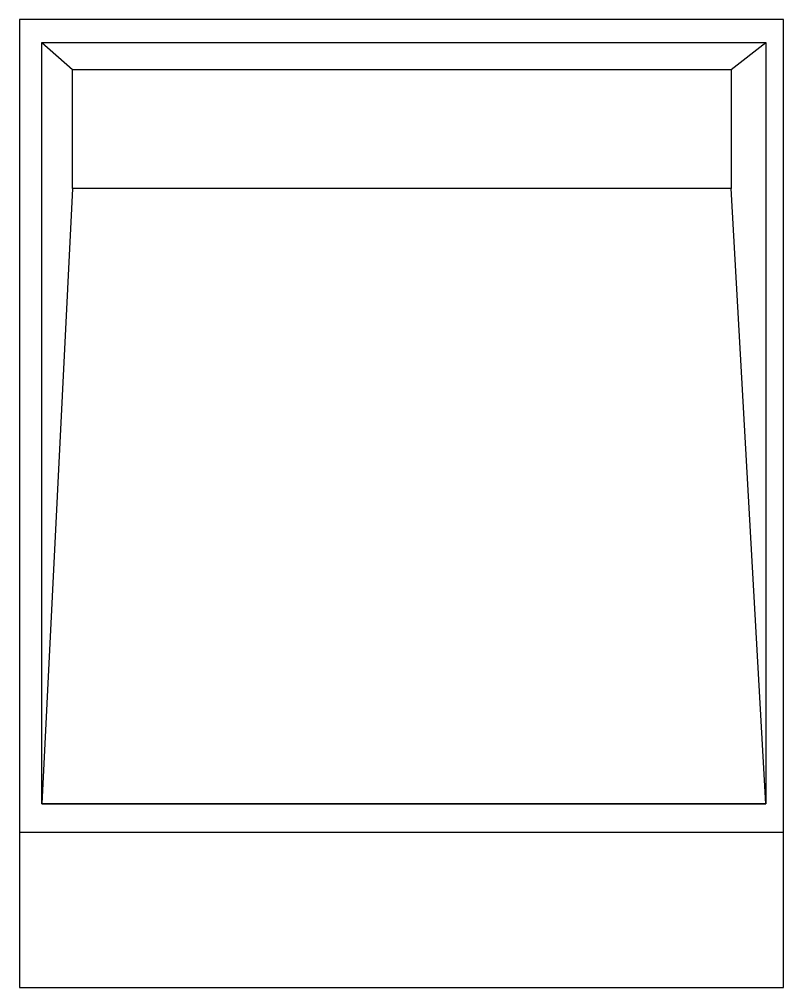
# Model space of a CAD drawing. Header units: metres. Extents: x -0.55 to 0.55, y -0.7 to 0.7.
import ezdxf

# ---------------------------------------------------------------- set-up
doc = ezdxf.new("R2010")
doc.units = ezdxf.units.M
doc.header["$LTSCALE"] = 0.2

msp = doc.modelspace()

# ---------------------------------------------------------------- linework, layer by layer
at = {"ltscale": 0.5, "flags": 128}
for points in [[(-0.5502, -0.6972), (0.5502, -0.6972), (0.5502, 0.6972), (-0.5502, 0.6972)], [(-0.5502, -0.4732), (0.5502, -0.4732), (0.5502, 0.6972), (-0.5502, 0.6972)], [(-0.5178, 0.6639), (0.5245, 0.6639), (0.5245, -0.4327), (-0.5178, -0.4327)], [(-0.4735, 0.6252), (0.4746, 0.6252), (0.4746, 0.4535), (-0.4735, 0.4535)]]:
    msp.add_lwpolyline(points, close=True, dxfattribs=at)
for points in [[(-0.5178, 0.6639), (-0.4735, 0.6252), (0.4746, 0.6252), (0.5245, 0.6639)], [(-0.4735, 0.4535), (-0.5178, -0.4327), (0.5245, -0.4327), (0.4746, 0.4535)]]:
    msp.add_lwpolyline(points, dxfattribs=at)

doc.saveas('drawing.dxf')
